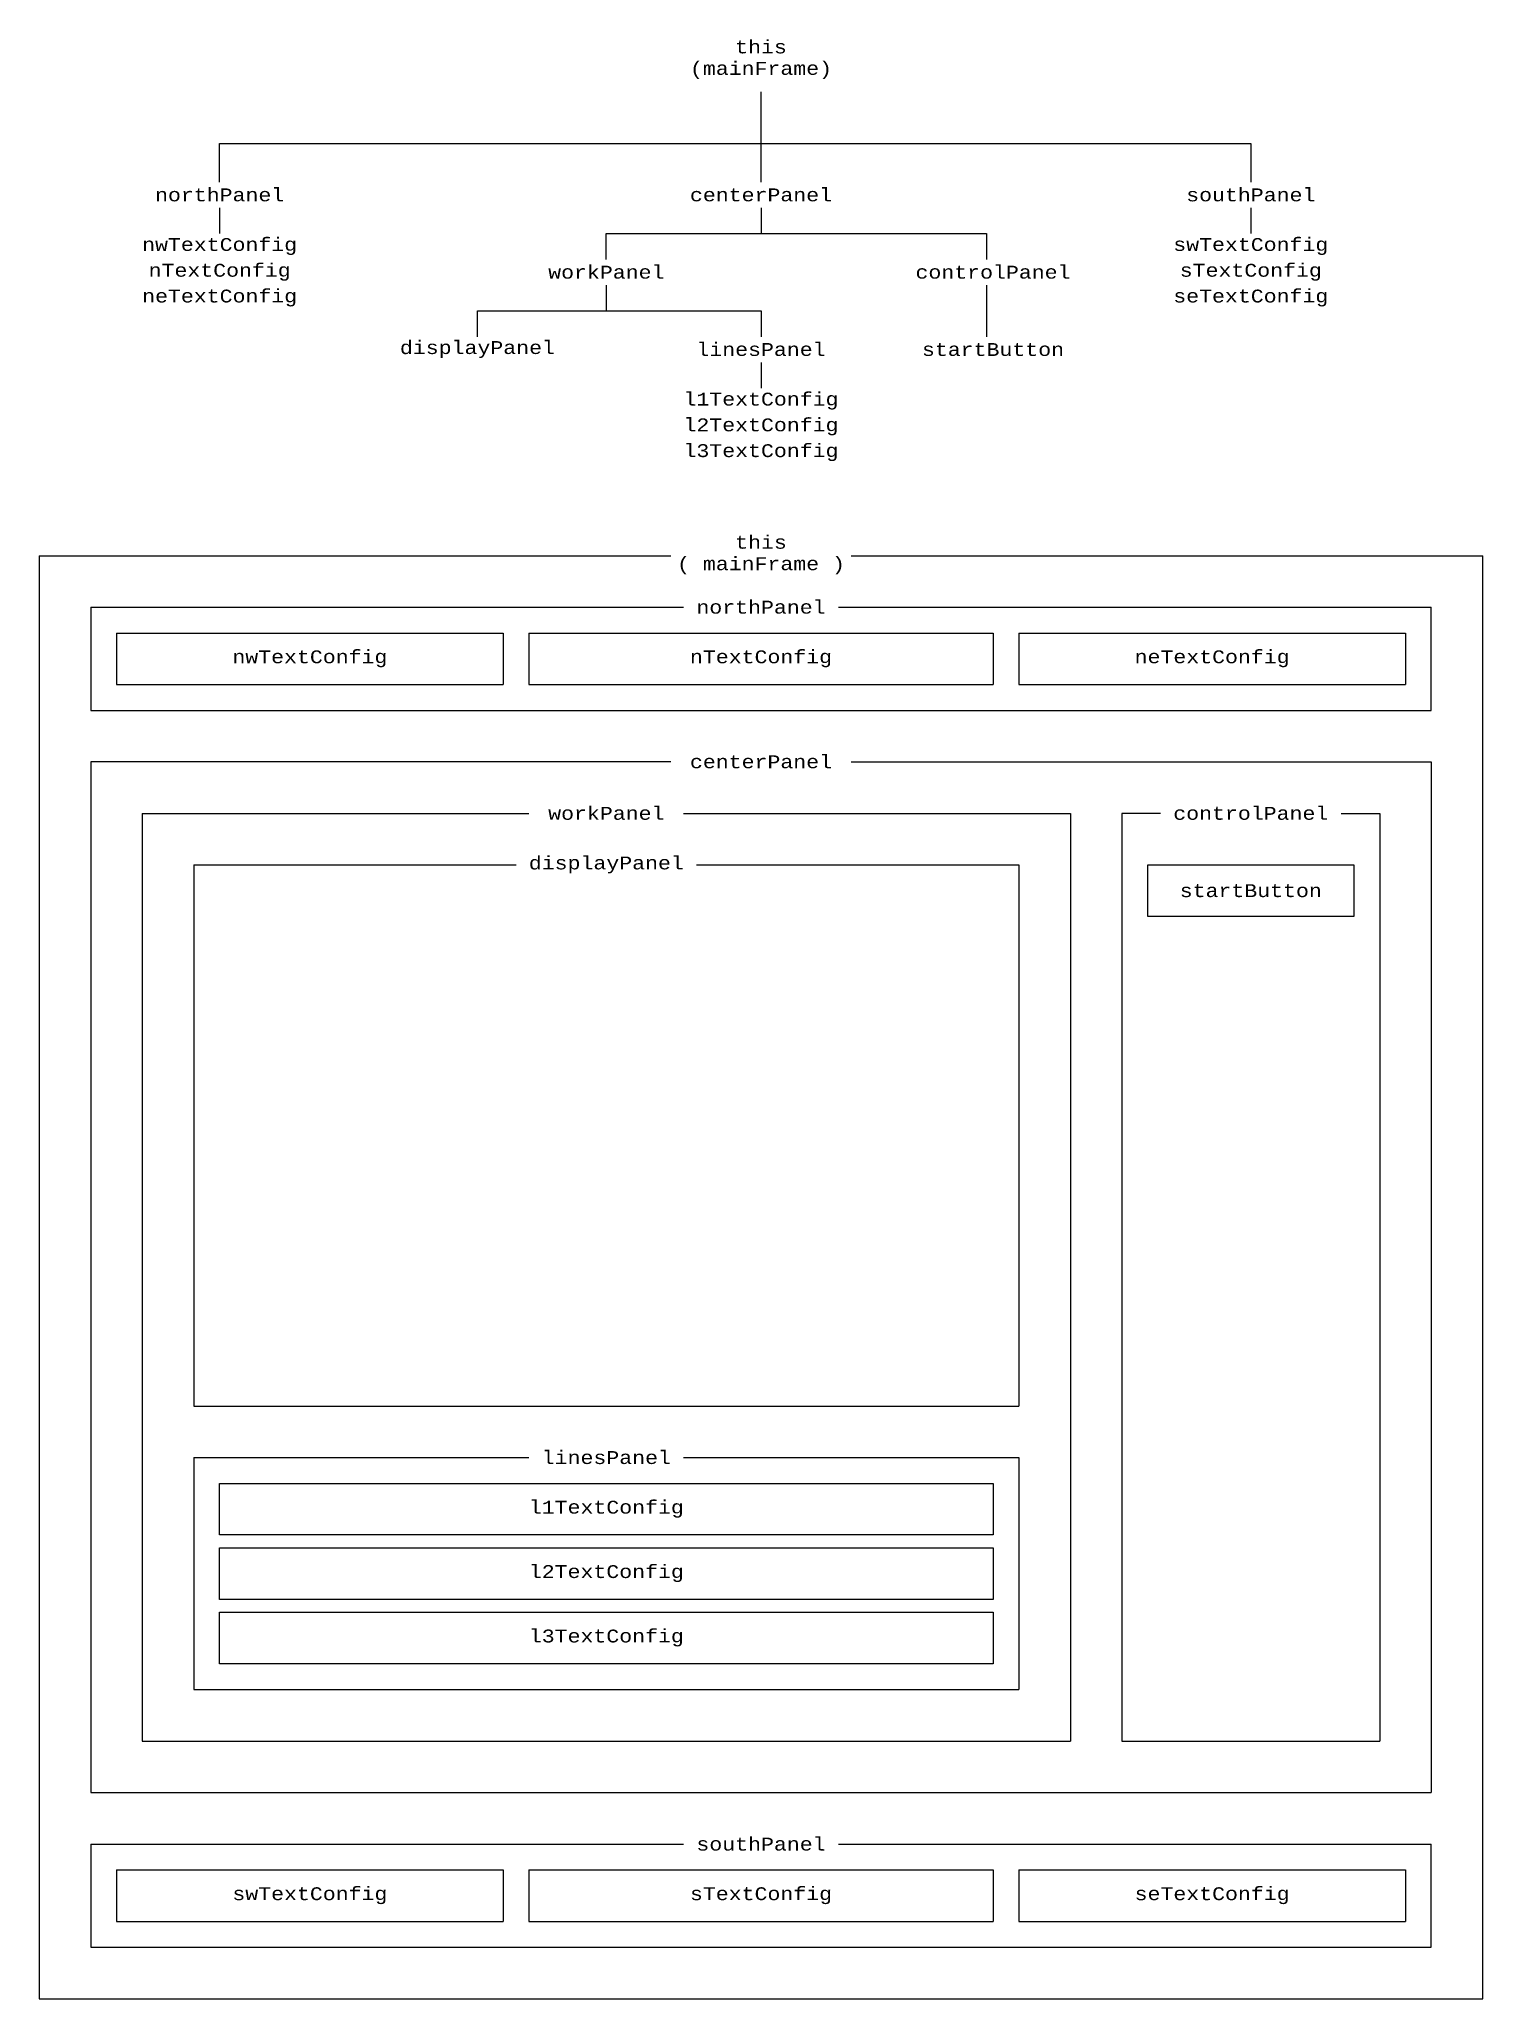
# Model space of a CAD drawing. Header units: inches. Extents: x 27 to 55, y -27 to 11.
import ezdxf

# ---------------------------------------------------------------- set-up
doc = ezdxf.new("R2010")
doc.units = ezdxf.units.IN
doc.header["$MEASUREMENT"] = 0
doc.layers.get('0').update_dxf_attribs({"lineweight": 25})
doc.styles.add('textstyle3', font='')
doc.styles.get('textstyle3').set_extended_font_data('CourierCad')

msp = doc.modelspace()

# ---------------------------------------------------------------- linework, layer by layer
for p, q in [((41, 8.25), (41, 10)), ((30.5, 8.25), (30.5, 9)), ((30.5, 9), (50.5, 9)), ((50.5, 9), (50.5, 8.25)), ((30.5, 7.75), (30.5, 7.25)), ((41, 7.75), (41, 7.25)), ((50.5, 7.75), (50.5, 7.25)), ((38, 6.75), (38, 7.25)), ((38, 7.25), (45.375, 7.25)), ((45.375, 7.25), (45.375, 6.75)), ((38, 6.25), (38, 5.75)), ((45.375, 6.25), (45.375, 5.25)), ((35.5, 5.25), (35.5, 5.75)), ((35.5, 5.75), (41, 5.75)), ((41, 5.75), (41, 5.25)), ((41, 4.75), (41, 4.25)), ((27, 1), (39.25, 1)), ((27, 1), (27, -27)), ((42.75, 1), (55, 1)), ((55, -27), (55, 1)), ((28, 0), (39.5, 0)), ((28, 0), (28, -2)), ((42.5, 0), (54, 0)), ((54, -2), (54, 0)), ((28.5, -0.5), (36, -0.5)), ((28.5, -0.5), (28.5, -1.5)), ((36, -0.5), (36, -1.5)), ((36.5, -0.5), (45.5, -0.5)), ((36.5, -0.5), (36.5, -1.5)), ((45.5, -0.5), (45.5, -1.5)), ((46, -0.5), (53.5, -0.5)), ((46, -0.5), (46, -1.5)), ((53.5, -0.5), (53.5, -1.5)), ((28.5, -1.5), (36, -1.5)), ((36.5, -1.5), (45.5, -1.5)), ((46, -1.5), (53.5, -1.5)), ((28, -2), (54, -2)), ((39.25, -3), (28, -3)), ((28, -3), (28, -23)), ((42.75, -3), (54, -3)), ((54, -3), (54, -23)), ((29, -4), (29, -22)), ((29, -4), (36.5, -4)), ((39.5, -4), (47, -4)), ((47, -4), (47, -22)), ((48.75, -4), (48, -4)), ((48, -4), (48, -22)), ((52.25, -4), (53, -4)), ((53, -4), (53, -22)), ((30, -5), (30, -15.5)), ((30, -5), (36.25, -5)), ((39.75, -5), (46, -5)), ((46, -5), (46, -15.5)), ((48.5, -6), (48.5, -5)), ((48.5, -5), (52.5, -5)), ((52.5, -5), (52.5, -6)), ((52.5, -6), (48.5, -6)), ((30, -15.5), (46, -15.5)), ((30, -16.5), (30, -21)), ((30, -16.5), (36.5, -16.5)), ((39.5, -16.5), (46, -16.5)), ((46, -16.5), (46, -21)), ((30.5, -17), (45.5, -17)), ((30.5, -18), (30.5, -17)), ((45.5, -17), (45.5, -18)), ((45.5, -18), (30.5, -18)), ((30.5, -18.25), (45.5, -18.25)), ((30.5, -19.25), (30.5, -18.25)), ((45.5, -18.25), (45.5, -19.25)), ((45.5, -19.25), (30.5, -19.25)), ((30.5, -19.5), (45.5, -19.5)), ((30.5, -20.5), (30.5, -19.5)), ((45.5, -19.5), (45.5, -20.5)), ((45.5, -20.5), (30.5, -20.5)), ((30, -21), (46, -21)), ((29, -22), (47, -22)), ((48, -22), (53, -22)), ((28, -23), (54, -23)), ((28, -24), (39.5, -24)), ((28, -24), (28, -26)), ((42.5, -24), (54, -24)), ((54, -26), (54, -24)), ((28.5, -24.5), (36, -24.5)), ((28.5, -24.5), (28.5, -25.5)), ((36, -24.5), (36, -25.5)), ((36.5, -24.5), (45.5, -24.5)), ((36.5, -24.5), (36.5, -25.5)), ((45.5, -24.5), (45.5, -25.5)), ((46, -24.5), (53.5, -24.5)), ((46, -24.5), (46, -25.5)), ((53.5, -24.5), (53.5, -25.5)), ((28.5, -25.5), (36, -25.5)), ((36.5, -25.5), (45.5, -25.5)), ((46, -25.5), (53.5, -25.5)), ((28, -26), (54, -26)), ((27, -27), (55, -27))]:
    msp.add_line(p, q)

# ---------------------------------------------------------------- texts
at = {"char_height": 0.25, "attachment_point": 5, "style": 'textstyle3'}
for s, insert in [('this\\P(mainFrame)', (41, 10.625)), ('northPanel', (30.5, 8)), ('centerPanel', (41, 8)), ('southPanel', (50.5, 8)), ('nwTextConfig', (30.5, 7)), ('swTextConfig', (50.5, 7)), ('nTextConfig', (30.5, 6.5)), ('workPanel', (38, 6.5)), ('controlPanel', (45.5, 6.5)), ('sTextConfig', (50.5, 6.5)), ('neTextConfig', (30.5, 6)), ('seTextConfig', (50.5, 6)), ('displayPanel', (35.5, 5)), ('linesPanel', (41, 5)), ('startButton', (45.5, 5)), ('l1TextConfig', (41, 4)), ('l2TextConfig', (41, 3.5)), ('l3TextConfig', (41, 3)), ('this\\P( mainFrame )', (41, 1.014)), ('northPanel', (41, 0)), ('nwTextConfig', (32.25, -1)), ('nTextConfig', (41, -1)), ('neTextConfig', (49.75, -1)), ('centerPanel', (41, -3)), ('workPanel', (38, -4)), ('controlPanel', (50.5, -4)), ('displayPanel', (38, -5)), ('startButton', (50.5, -5.5)), ('linesPanel', (38, -16.5)), ('l1TextConfig', (38, -17.5)), ('l2TextConfig', (38, -18.75)), ('l3TextConfig', (38, -20)), ('southPanel', (41, -24)), ('swTextConfig', (32.25, -25)), ('sTextConfig', (41, -25)), ('seTextConfig', (49.75, -25))]:
    msp.add_mtext(s, dxfattribs=dict(at, insert=insert))

doc.saveas('drawing.dxf')
